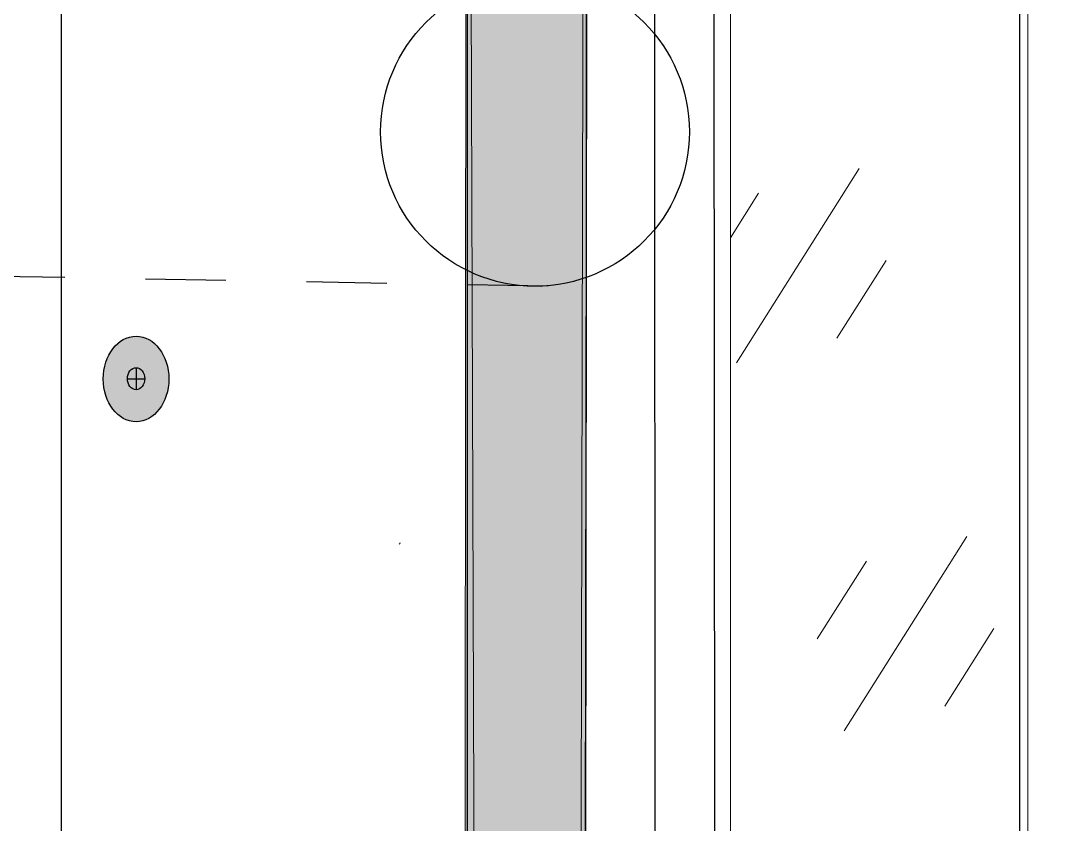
# Model space of a CAD drawing. Header units: inches. Extents: x -17.6 to 82.3, y -15.1 to 23.2.
# Drawn here: x 68.825 to 70.445, y 10.722 to 11.968 of the extents above; entities that cross this region are included whole.
import ezdxf

# ---------------------------------------------------------------- set-up
doc = ezdxf.new("R2010")
doc.units = ezdxf.units.IN
doc.header["$MEASUREMENT"] = 0
doc.linetypes.add('AI-Linetype-28', pattern=[0.25, 0.125, -0.125])
for name, color, linetype, lineweight in [('.ATI-DETAIL', 7, 'Continuous', 0), ('.ATI-HATCH', 7, 'Continuous', 0), ('G-ANNO-TTLB', 7, 'Continuous', 0), ('LOGOS', 7, 'Continuous', 0), ('TYVEK', 7, 'Continuous', 0)]:
    doc.layers.add(name, color=color, linetype=linetype, lineweight=lineweight)

# ---------------------------------------------------------------- blocks, each defined once
blk = doc.blocks.new('Block_252')
at = {"layer": 'TYVEK', "color": 1, "lineweight": 25, "true_color": 0xff0000}
for p, q in [((69.7049, 13.7885), (69.7006, 10.6032)), ((69.8071, 13.7282), (69.8083, 10.5405)), ((70.3742, 13.3913), (70.3742, 10.2166)), ((69.8994, 12.6307), (69.9009, 10.6939))]:
    blk.add_line(p, q, dxfattribs=at)
blk = doc.blocks.new('Block_266')
at = {"layer": 'TYVEK', "true_color": 0x003b71, "transparency": 33554687}
h = blk.add_hatch(color=156, dxfattribs=at)
h.dxf.hatch_style = 2
edge = h.paths.add_edge_path()
edge.add_ellipse((69.0033, 11.4125), major_axis=(0, 0.0664), ratio=0.766948, start_angle=0, end_angle=360)
at = {"layer": 'TYVEK', "color": 18, "lineweight": 25, "true_color": 0x000000}
for p, q in [((69.0033, 11.43), (69.0033, 11.3957)), ((68.9898, 11.4129), (69.0168, 11.4129))]:
    blk.add_line(p, q, dxfattribs=at)
blk.add_lwpolyline([(68.9962, 11.3415)], dxfattribs=at)
for centre, major_axis, ratio in [((69.0033, 11.4125), (0, 0.0664), 0.766948), ((69.0033, 11.4129), (0, 0.0171), 0.788846)]:
    blk.add_ellipse(centre, major_axis=major_axis, ratio=ratio, dxfattribs=at)

msp = doc.modelspace()

# ---------------------------------------------------------------- hatches: boundary and pattern name
at = {"layer": '.ATI-HATCH', "true_color": 0x808080, "transparency": 33554483}
msp.add_hatch(color=8, dxfattribs=at).paths.add_polyline_path([(69.5164, 14.01), (69.7028, 13.9086), (69.7006, 10.0116), (69.5135, 10.1188)])
at = {"layer": 'G-ANNO-TTLB', "true_color": 0xff00ff, "transparency": 33554687}
h = msp.add_hatch(color=6, dxfattribs=at)
edge = h.paths.add_edge_path()
edge.add_spline(control_points=[(77.902, -11.061), (77.902, -11.061), (37.2143, -11.061), (37.2143, -11.061), (37.2143, -11.061), (37.2143, 23.064), (37.2143, 23.064), (37.2143, 23.064), (77.902, 23.064), (77.902, 23.064), (77.902, 23.064), (77.902, -11.061), (77.902, -11.061)], knot_values=[0, 0, 0, 0, 1, 1, 1, 2, 2, 2, 3, 3, 3, 4, 4, 4, 4], degree=3, periodic=0)
edge = h.paths.add_edge_path()
edge.add_spline(control_points=[(37.3393, 22.939), (37.3393, 22.939), (37.3393, -10.936), (37.3393, -10.936), (37.3393, -10.936), (77.777, -10.936), (77.777, -10.936), (77.777, -10.936), (77.777, 22.939), (77.777, 22.939), (77.777, 22.939), (37.3393, 22.939), (37.3393, 22.939)], knot_values=[0, 0, 0, 0, 1, 1, 1, 2, 2, 2, 3, 3, 3, 4, 4, 4, 4], degree=3, periodic=0)
edge.add_line((37.3393, 22.939), (37.3393, 22.939))
at = {"layer": 'LOGOS', "true_color": 0x000000, "transparency": 33554687}
h = msp.add_hatch(dxfattribs=at)
h.set_pattern_fill('_U', color=18, scale=10, angle=45, style=2, pattern_type=0)
h.set_pattern_definition([(45, (0, 0), (-7.071, 7.071), [])])
h.paths.add_polyline_path([(69.6924, 10.0314), (69.5293, 10.1256), (69.5173, 13.8934), (69.7006, 13.7936)])

# ---------------------------------------------------------------- linework, layer by layer
at = {"layer": '.ATI-DETAIL', "color": 251, "lineweight": 0, "true_color": 0x5b5b5b}
for p, q in [((69.9349, 11.4373), (70.1254, 11.7389)), ((69.9256, 11.6316), (69.9692, 11.7007)), ((70.091, 11.4756), (70.1672, 11.5962)), ((70.1022, 10.8665), (70.2927, 11.1681)), ((70.0604, 11.0092), (70.1366, 11.1298)), ((70.2584, 10.9047), (70.3346, 11.0254))]:
    msp.add_line(p, q, dxfattribs=at)
at = {"layer": '.ATI-DETAIL'}
msp.add_lwpolyline([(70.3872, 12.3614), (69.9256, 12.605), (69.9256, 10.6651), (70.3872, 10.4215), (70.3872, 12.3614)], dxfattribs=at)
at = {"layer": '.ATI-HATCH'}
msp.add_lwpolyline([(69.5164, 14.01), (69.7028, 13.9086), (69.7006, 10.0116), (69.5135, 10.1188)], close=True, dxfattribs=at)
at = {"layer": 'G-ANNO-TTLB'}
for points in [[(77.902, -11.061), (77.902, -11.061), (37.2143, -11.061), (37.2143, -11.061), (37.2143, -11.061), (37.2143, 23.064), (37.2143, 23.064), (37.2143, 23.064), (77.902, 23.064), (77.902, 23.064), (77.902, 23.064), (77.902, -11.061), (77.902, -11.061)], [(37.3393, 22.939), (37.3393, 22.939), (37.3393, -10.936), (37.3393, -10.936), (37.3393, -10.936), (77.777, -10.936), (77.777, -10.936), (77.777, -10.936), (77.777, 22.939), (77.777, 22.939), (77.777, 22.939), (37.3393, 22.939), (37.3393, 22.939)]]:
    msp.add_open_spline(points, degree=3, knots=[0, 0, 0, 0, 1, 1, 1, 2, 2, 2, 3, 3, 3, 4, 4, 4, 4], dxfattribs=at)
at = {"layer": 'LOGOS'}
msp.add_lwpolyline([(69.6924, 10.0314), (69.5293, 10.1256), (69.5173, 13.8934), (69.7006, 13.7936)], close=True, dxfattribs=at)
at = {"layer": 'TYVEK', "color": 18, "lineweight": 30, "true_color": 0x000000}
msp.add_line((68.8868, 15.7615), (68.8868, 9.8966), dxfattribs=at)
at = {"layer": 'TYVEK', "color": 18, "lineweight": 25, "true_color": 0x000000}
msp.add_line((69.5173, 13.9019), (69.5173, 10.1169), dxfattribs=at)
at = {"layer": 'TYVEK', "color": 191, "lineweight": 25, "true_color": 0xbf7fff}
msp.add_line((69.7006, 10.5988), (69.7049, 13.3394), dxfattribs=at)
at = {"layer": 'TYVEK', "color": 18, "linetype": 'AI-Linetype-28', "lineweight": 25, "true_color": 0x000000}
msp.add_line((69.6426, 11.5564), (66.9294, 11.6047), dxfattribs=at)
at = {"layer": 'TYVEK', "color": 1, "lineweight": 25, "true_color": 0xff0000}
for p, q in [((69.4116, 11.1562), (69.4123, 11.1565)), ((69.4128, 11.1578), (69.4134, 11.1582))]:
    msp.add_line(p, q, dxfattribs=at)
at = {"layer": 'TYVEK', "color": 33, "lineweight": 25, "true_color": 0xcc9966}
for points in [[(69.4682, 10.9763)], [(69.4693, 10.9779)]]:
    msp.add_lwpolyline(points, dxfattribs=at)
at = {"layer": 'TYVEK', "color": 18, "lineweight": 25, "true_color": 0x000000}
msp.add_circle((69.6224, 11.796), 0.2396, dxfattribs=at)

# ---------------------------------------------------------------- block references
at = {"layer": 'TYVEK'}
for name in ['Block_252', 'Block_266']:
    msp.add_blockref(name, (0, 0), dxfattribs=at)

doc.saveas('drawing.dxf')
